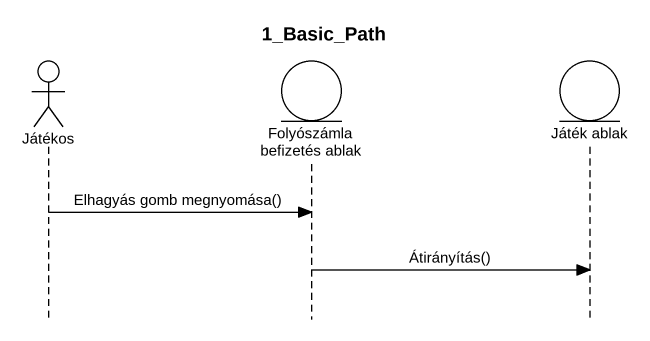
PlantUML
@startuml
title 1_Basic_Path
hide footbox
actor Játékos
entity "Folyószámla befizetés ablak" as Folyószámla_befizetés_ablak
entity "Játék ablak" as Játék_ablak

Játékos -> Folyószámla_befizetés_ablak : Elhagyás gomb megnyomása()
Folyószámla_befizetés_ablak -> Játék_ablak : Átirányítás()
@enduml
